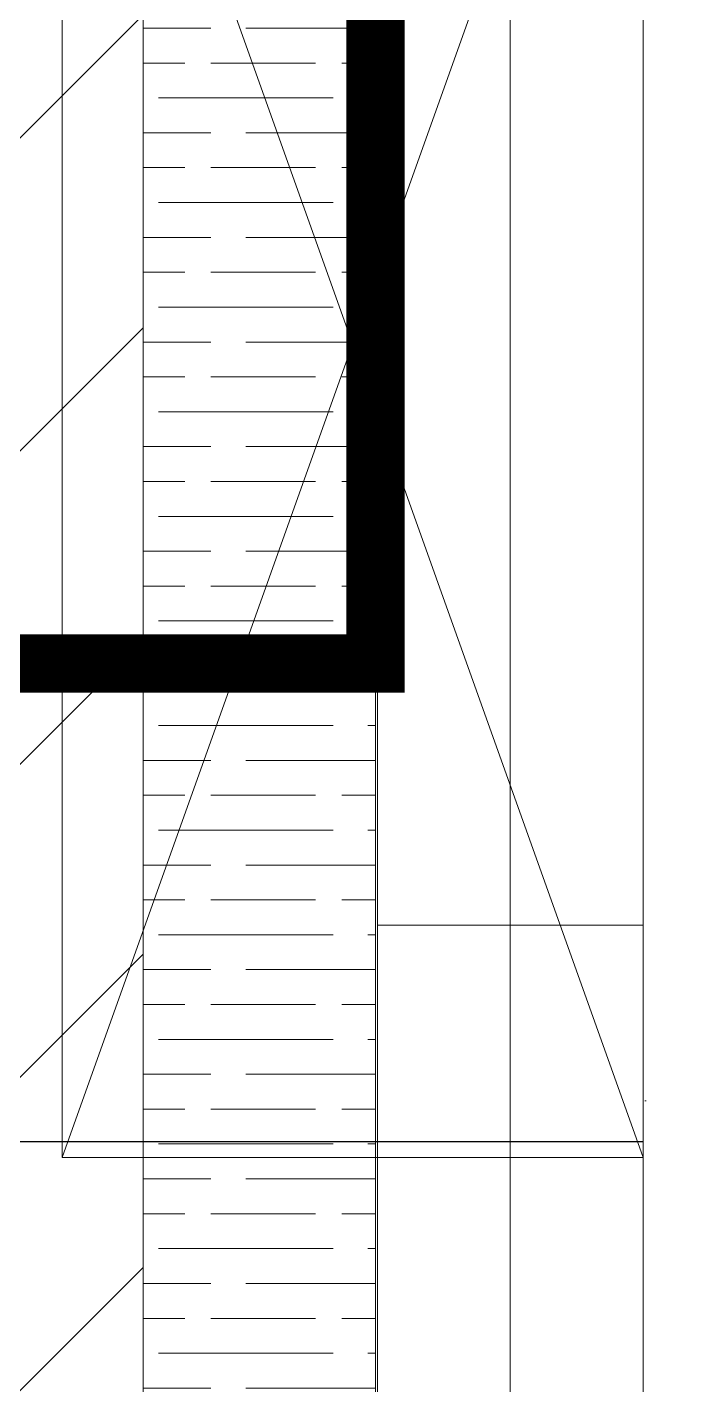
# Model space of a CAD drawing. Header units: millimetres. Extents: x -81374 to 485233, y -39075 to 157313.
# Drawn here: x 48781 to 49356, y -10580 to -9411 of the extents above; entities that cross this region are included whole.
import ezdxf
from ezdxf.enums import TextEntityAlignment as Align

# ---------------------------------------------------------------- set-up
doc = ezdxf.new("R2010")
doc.units = ezdxf.units.MM
doc.layers.add('ceiling', color=7, linetype='Continuous', lineweight=5, true_color=0x560d91)
for name, color, linetype, lineweight in [('G-IMPT', 8, 'Continuous', 5), ('ID-MODULAR', 44, 'Continuous', 9), ('P-SANR-FIXT', 6, 'Continuous', 5), ('VRF -COPPER PIPE', 4, 'Continuous', 9)]:
    doc.layers.add(name, color=color, linetype=linetype, lineweight=lineweight)
for name, color, linetype in [('Hatch 01_UC', 7, 'Continuous'), ('M HVAC DRAIN PIPE', 8, 'Continuous'), ('M-HVAC ELLIPTICAL DUCT', 6, 'Continuous')]:
    doc.layers.add(name, color=color, linetype=linetype)
doc.styles.add('HVAC TEXT', font='Romans.shx', dxfattribs={"width": 0.8, "height": 100})
doc.styles.get("Standard").update_dxf_attribs({"font": 'arial.ttf'})
doc.dimstyles.new('HVAC DIM', dxfattribs={"dimtxt": 100, "dimasz": 200, "dimexe": 50, "dimexo": 50, "dimgap": 50, "dimtad": 1, "dimtoh": 1, "dimdec": 0, "dimzin": 0, "dimdsep": 46, "dimtxsty": 'HVAC TEXT', "dimcen": 50, "dimclrd": 7, "dimclre": 7, "dimclrt": 7, "dimadec": 0, "dimazin": 0, "dimtfac": 1, "dimtdec": 0, "dimtofl": 0, "dimtmove": 0, "dimatfit": 3, "dimfxl": 1, "dimtolj": 1, "dimtzin": 0, "dimarcsym": 0})

# ---------------------------------------------------------------- blocks, each defined once
blk = doc.blocks.new('floor plan 1')
at = {"layer": 'G-IMPT', "color": 55, "linetype": 'Continuous', "true_color": 0xb49f4b}
for p, q in [((8859.2, -21195.7), (8859.2, -30091.5)), ((9088, -21195.7), (9088, -30091.5))]:
    blk.add_line(p, q, dxfattribs=at)
at = {"layer": 'G-IMPT', "linetype": 'Continuous'}
for p, q in [((8973.6, -21195.7), (8973.6, -30091.5)), ((8859.2, -28891.5), (9088, -28891.5))]:
    blk.add_line(p, q, dxfattribs=at)
at = {"layer": 'G-IMPT', "color": 8, "ltscale": 500}
for p, q in [((8859.2, -30091.5), (8859.2, -28691.5)), ((8859.2, -28691.5), (9359.2, -28691.5)), ((8859.2, -28691.5), (9359.2, -30091.5)), ((8859.2, -30091.5), (9359.2, -28691.5)), ((9359.2, -28691.5), (9359.2, -30091.5)), ((8858, -28740.3), (8856.8, -28740.3))]:
    blk.add_line(p, q, dxfattribs=at)
for rotation, p in [(359.9992, (39680.6, -4989.6, 0)), (359.9992, (35886.7, -10139.3, 0)), (270.0008, (28873.3, -20643.5, 0)), (359.9992, (11975.3, -26935.4, 0)), (359.9992, (15267.6, -26935.4, 0)), (359.9992, (26686.3, -26987.7, 0)), (270.0008, (15861.1, -28615, 0)), (89.9992, (23697.8, -33300.6, 0)), (89.9992, (23597.9, -35337.7, 0)), (89.9992, (23597.9, -37388.3, 0)), (359.9992, (13750.4, -37781.5, 0)), (89.9992, (23697.8, -40746.8, 0)), (89.9992, (23597.8, -44302.5, 0)), (89.9992, (23597.8, -46399.1, 0)), (89.9992, (23697.8, -48339.8, 0)), (89.9992, (23697.8, -54280, 0)), (359.9992, (27418.1, -55702.4, 0)), (89.9992, (9671.9, -65856.5, 0)), (359.9992, (4684.1, -67403.4, 0)), (359.9992, (8737.2, -67403.4, 0))]:
    blk.add_attdef('PARTITIONTYPE', text='', height=200, rotation=rotation, dxfattribs=at).set_placement(p, align=Align.MIDDLE_CENTER)

msp = doc.modelspace()

# ---------------------------------------------------------------- hatches: boundary and pattern name
at = {"layer": 'Hatch 01_UC', "linetype": 'Continuous', "lineweight": 0, "transparency": 33554597}
h = msp.add_hatch(dxfattribs=at)
h.set_pattern_fill('GOST_WOOD', color=8, scale=15, angle=270)
h.set_pattern_definition([(360, (86409.58, 38017.63), (-4e-14, -90), [150, -30]), (360, (86379.58, 37987.63), (-4e-14, -90), [90, -22.5, 45, -22.5]), (360, (86334.58, 37957.63), (-4e-14, -90), [150, -30])])
h.paths.add_polyline_path([(48881.2, -11861.8), (49081.2, -11861.8), (49081.2, -8983.9), (48881.2, -8983.9)])
h = msp.add_hatch(dxfattribs=at)
h.set_pattern_fill('ANSI31', color=8, scale=60, angle=180)
h.set_pattern_definition([(225, (86411.17, 39444.27), (134.70384, -134.70384), [])])
h.paths.add_polyline_path([(48881.2, -11861.8), (45957.8, -11861.8), (45957.8, -9058.9), (48881.2, -9058.9)])
h.paths.add_polyline_path([(48319.5, -11360.3), (46519.5, -11360.3), (46519.5, -9560.3), (48319.5, -9560.3)], flags=16)

# ---------------------------------------------------------------- linework, layer by layer
at = {"layer": 'ceiling', "color": 8, "linetype": 'Continuous'}
msp.add_lwpolyline([(48881.2, -11861.8), (45957.8, -11861.8), (45957.8, -9058.9), (48881.2, -9058.9)], close=True, dxfattribs=at)
msp.add_lwpolyline([(48881.2, -11861.8), (45957.8, -11861.8), (45957.8, -9058.9), (48881.2, -9058.9)], close=True, dxfattribs=at)
at = {"layer": 'ID-MODULAR', "color": 45, "linetype": 'Continuous'}
msp.add_lwpolyline([(48881.2, -11861.8), (49081.2, -11861.8), (49081.2, -8983.9), (48881.2, -8983.9)], close=True, dxfattribs=at)
msp.add_lwpolyline([(48881.2, -11861.8), (49081.2, -11861.8), (49081.2, -8983.9), (48881.2, -8983.9)], close=True, dxfattribs=at)
at = {"layer": 'M HVAC DRAIN PIPE', "color": 30, "linetype": 'Continuous', "const_width": 50}
msp.add_lwpolyline([(48681.2, -9058.9), (48681.2, -9958.9), (49081.2, -9958.9), (49081.2, -9058.9)], close=True, dxfattribs=at)
at = {"layer": 'P-SANR-FIXT', "color": 8}
msp.add_line((49312.8, -10335.1), (49314, -10335.1), dxfattribs=at)
at = {"layer": 'VRF -COPPER PIPE', "color": 0, "elevation": 0}
msp.add_lwpolyline([(49311.6, -9208.5), (51718.4, -9208.5), (51718.4, -10988.3), (49311.6, -10988.3)], close=True, dxfattribs=at)

# ---------------------------------------------------------------- block references
at = {"linetype": 'Continuous', "rotation": 180}
msp.add_blockref('floor plan 1', (58170.8, -39075.4), dxfattribs=at)

# ---------------------------------------------------------------- leaders
at = {"layer": 'M-HVAC ELLIPTICAL DUCT', "linetype": 'Continuous'}
msp.add_leader([(48127.1, -10370.1), (49311.6, -10370.1)], dimstyle='HVAC DIM', dxfattribs=at)

doc.saveas('drawing.dxf')
